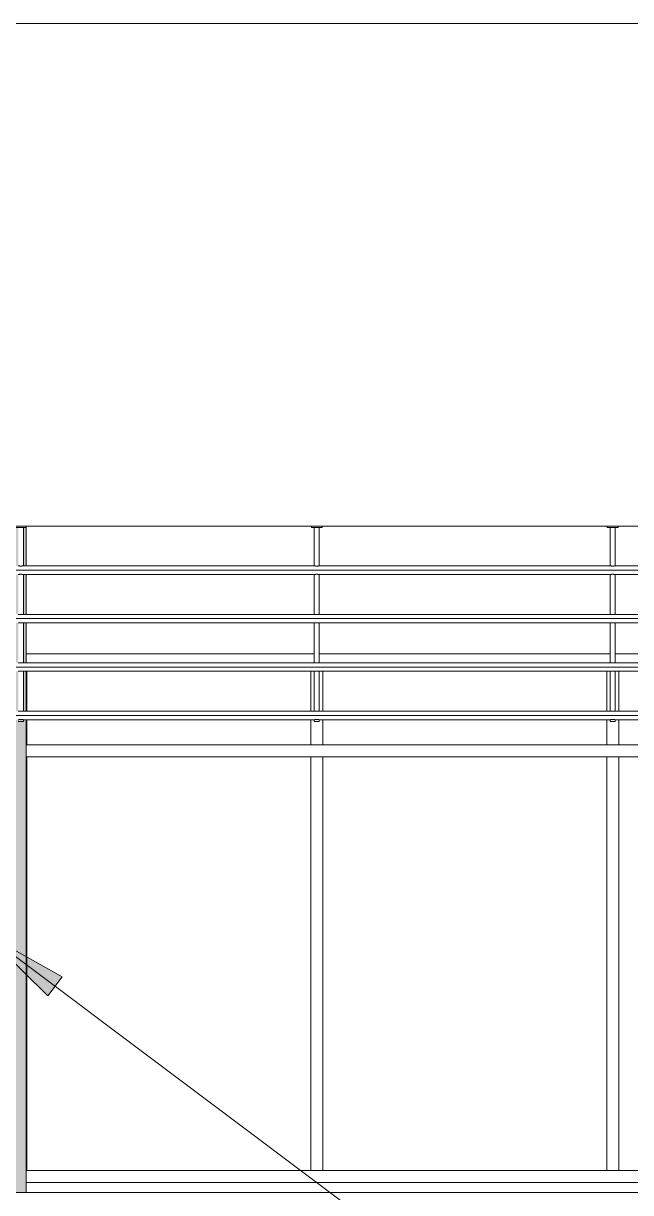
# Model space of a CAD drawing. Header units: metres. Extents: x -199 to 506, y -5 to 23.
# Drawn here: x 6.31 to 9.35, y 0 to 5.86 of the extents above; entities that cross this region are included whole.
import ezdxf

# ---------------------------------------------------------------- set-up
doc = ezdxf.new("R2010")
doc.units = ezdxf.units.M
for name, color, linetype, lineweight in [('06MUR', 8, 'Continuous', 9), ('06MUREXT', 92, 'Continuous', 9), ('26VENT', 144, 'Continuous', 5), ('29NOTAS-1', 10, 'Continuous', 5), ('46BANQ', 8, 'Continuous', 5), ('54ESTRUCTURA', 1, 'Continuous', 9), ('54ESTRUCTURA-1', 152, 'Continuous', 9), ('70LINEA', 1, 'Continuous', 13)]:
    doc.layers.add(name, color=color, linetype=linetype, lineweight=lineweight)

# ---------------------------------------------------------------- blocks, each defined once
blk = doc.blocks.new('Rectangular Mullion - 60x167-7717803-600rNorthElevEjeA Paint')
at = {"layer": '26VENT'}
for p, q in [((9.2624, 0.11), (10.8817, 0.11)), ((10.8817, 0.11), (10.8817, 0.05)), ((9.2624, 0.05), (10.8817, 0.05))]:
    blk.add_line(p, q, dxfattribs=at)
blk = doc.blocks.new('Rectangular Mullion - 60x167-7039290-600rNorthElevEjeA Paint')
at = {"layer": '26VENT'}
blk.add_line((6.3279, 2.1836), (6.3279, 0.11), dxfattribs=at)
blk = doc.blocks.new('Rectangular Mullion - 60x167-7039664-600rNorthElevEjeA Paint')
at = {"layer": '26VENT'}
for p, q in [((6.3279, 2.6127), (6.3279, 2.4115)), ((6.3279, 2.37), (6.3279, 2.2436))]:
    blk.add_line(p, q, dxfattribs=at)
blk = doc.blocks.new('Rectangular Mullion - 60x167-V2-600rNorthElevEjeA Paint')
at = {"layer": '26VENT'}
for p, q in [((3.3334, 0.11), (4.8157, 0.11)), ((3.3334, 0.05), (4.8157, 0.05))]:
    blk.add_line(p, q, dxfattribs=at)
blk = doc.blocks.new('Rectangular Mullion - 60x167-V8-600rNorthElevEjeA Paint')
at = {"layer": '26VENT'}
for p, q in [((6.3246, 0.11), (7.7802, 0.11)), ((6.3246, 0.05), (7.7802, 0.05))]:
    blk.add_line(p, q, dxfattribs=at)
blk = doc.blocks.new('Rectangular Mullion - 60x167-V3-600rNorthElevEjeA Paint')
at = {"layer": '26VENT'}
for p, q in [((4.8157, 2.2436), (3.3334, 2.2436)), ((4.8157, 2.1836), (3.3334, 2.1836))]:
    blk.add_line(p, q, dxfattribs=at)
blk = doc.blocks.new('Rectangular Mullion - 60x167-V9-600rNorthElevEjeA Paint')
at = {"layer": '26VENT'}
for p, q in [((7.7802, 2.2436), (6.3246, 2.2436)), ((7.7802, 2.1836), (6.3246, 2.1836))]:
    blk.add_line(p, q, dxfattribs=at)
blk = doc.blocks.new('Rectangular Mullion - 60x167-V4-600rNorthElevEjeA Paint')
at = {"layer": '26VENT'}
for p, q in [((4.7857, 2.1836), (4.8457, 2.1836)), ((4.7857, 2.1836), (4.7857, 0.11)), ((4.8457, 2.1836), (4.8457, 0.11)), ((4.8457, 0.11), (4.7857, 0.11))]:
    blk.add_line(p, q, dxfattribs=at)
blk = doc.blocks.new('Rectangular Mullion - 60x167-V10-600rNorthElevEjeA Paint')
at = {"layer": '26VENT'}
for p, q in [((7.7502, 2.6127), (7.7502, 2.4115)), ((7.8102, 2.6127), (7.8102, 2.4115)), ((7.7502, 2.37), (7.7502, 2.2436)), ((7.8102, 2.37), (7.8102, 2.2436)), ((7.8102, 2.2436), (7.7502, 2.2436))]:
    blk.add_line(p, q, dxfattribs=at)
blk = doc.blocks.new('Rectangular Mullion - 60x167-V11-600rNorthElevEjeA Paint')
at = {"layer": '26VENT'}
for p, q in [((9.2324, 2.6127), (9.2324, 2.4115)), ((9.2924, 2.6127), (9.2924, 2.4115)), ((9.2324, 2.37), (9.2324, 2.2436)), ((9.2924, 2.3701), (9.2924, 2.2436)), ((9.2924, 2.2436), (9.2324, 2.2436))]:
    blk.add_line(p, q, dxfattribs=at)
blk = doc.blocks.new('Rectangular Mullion - 60x167-7717809-600rNorthElevEjeA Paint')
at = {"layer": '26VENT'}
for p, q in [((10.7147, 2.2436), (9.2624, 2.2436)), ((10.7147, 2.2436), (10.7147, 2.1836)), ((10.7147, 2.1836), (9.2624, 2.1836))]:
    blk.add_line(p, q, dxfattribs=at)
blk = doc.blocks.new('Curtain Wall Curb-Concrete-01 - Curtain Wall Curb-Concrete-01-7040853-600rNorthElevEjeA Paint')
at = {"layer": '46BANQ'}
blk.add_line((6.3246, 0.05), (10.8817, 0.05), dxfattribs=at)
blk = doc.blocks.new('Solar Shade-Aluminium-01 - Solar Shade-Aluminium-01-7044055-600rNorthElevEjeA Paint')
at = {"layer": '06MUR'}
for p, q in [((6.3249, 3.332), (6.3249, 3.34)), ((7.7532, 3.34), (7.7532, 3.332)), ((7.8072, 3.332), (7.8072, 3.34)), ((9.2354, 3.34), (9.2354, 3.332)), ((9.2894, 3.332), (9.2894, 3.34)), ((6.3249, 3.332), (6.2709, 3.332)), ((6.3106, 3.14), (6.3106, 3.332)), ((7.8072, 3.332), (7.7532, 3.332)), ((7.7675, 3.332), (7.7675, 3.14)), ((7.7929, 3.14), (7.7929, 3.332)), ((9.2894, 3.332), (9.2354, 3.332)), ((9.2497, 3.332), (9.2497, 3.14)), ((9.2751, 3.14), (9.2751, 3.332)), ((0.339, 3.1187), (12.1952, 3.1187)), ((7.7675, 3.14), (6.3106, 3.14)), ((9.2497, 3.14), (7.7929, 3.14)), ((10.7855, 3.14), (9.2751, 3.14)), ((6.3106, 2.8974), (6.3106, 3.0974)), ((6.3106, 3.0974), (7.7675, 3.0974)), ((7.7675, 3.0974), (7.7675, 2.8974)), ((7.7929, 2.8974), (7.7929, 3.0974)), ((7.7929, 3.0974), (9.2497, 3.0974)), ((9.2497, 3.0974), (9.2497, 2.8974)), ((9.2751, 2.8974), (9.2751, 3.0974)), ((9.2751, 3.0974), (10.7855, 3.0974)), ((0.339, 2.876), (12.1952, 2.876)), ((7.7675, 2.8974), (6.3106, 2.8974)), ((9.2497, 2.8974), (7.7929, 2.8974)), ((10.7855, 2.8974), (9.2751, 2.8974)), ((6.3106, 2.6547), (6.3106, 2.8547)), ((6.3106, 2.8547), (7.7675, 2.8547)), ((7.7675, 2.8547), (7.7675, 2.6547)), ((7.7929, 2.6547), (7.7929, 2.8547)), ((7.7929, 2.8547), (9.2497, 2.8547)), ((9.2497, 2.8547), (9.2497, 2.6547)), ((9.2751, 2.6547), (9.2751, 2.8547)), ((9.2751, 2.8547), (10.7855, 2.8547)), ((7.7675, 2.6547), (6.3106, 2.6547)), ((9.2497, 2.6547), (7.7929, 2.6547)), ((10.7855, 2.6547), (9.2751, 2.6547)), ((0.339, 2.6334), (12.1952, 2.6334)), ((6.3106, 2.4121), (6.3106, 2.6121)), ((6.3106, 2.6121), (7.7675, 2.6121)), ((7.7675, 2.6121), (7.7675, 2.4121)), ((7.7929, 2.4121), (7.7929, 2.6121)), ((7.7929, 2.6121), (9.2497, 2.6121)), ((9.2497, 2.6121), (9.2497, 2.4121)), ((9.2751, 2.4121), (9.2751, 2.6121)), ((9.2751, 2.6121), (10.7855, 2.6121)), ((7.7675, 2.4121), (6.3106, 2.4121)), ((9.2497, 2.4121), (7.7929, 2.4121)), ((10.7855, 2.4121), (9.2751, 2.4121)), ((0.339, 2.3908), (12.1952, 2.3908)), ((6.3106, 2.36), (6.2852, 2.36)), ((6.2852, 2.36), (6.3106, 2.36)), ((6.3106, 2.36), (6.3106, 2.3695)), ((6.3106, 2.3695), (7.7675, 2.3695)), ((7.7675, 2.3695), (7.7675, 2.36)), ((7.7929, 2.36), (7.7675, 2.36)), ((7.7675, 2.36), (7.7929, 2.36)), ((7.7929, 2.36), (7.7929, 2.3695)), ((7.7929, 2.3695), (9.2497, 2.3695)), ((9.2497, 2.3695), (9.2497, 2.36)), ((9.2751, 2.36), (9.2497, 2.36)), ((9.2497, 2.36), (9.2751, 2.36)), ((9.2751, 2.36), (9.2751, 2.3695)), ((9.2751, 2.3695), (10.7855, 2.3695))]:
    blk.add_line(p, q, dxfattribs=at)
for points, knots in [([(6.2852, 3.14), (6.2852, 3.14), (6.2858, 3.1399), (6.2878, 3.1398), (6.2897, 3.1397), (6.292, 3.1395), (6.2942, 3.1395), (6.296, 3.1394), (6.2978, 3.1394), (6.3, 3.1394), (6.3023, 3.1395), (6.3043, 3.1396), (6.3061, 3.1397), (6.3077, 3.1398), (6.309, 3.1399), (6.3102, 3.14), (6.3106, 3.14), (6.3106, 3.14)], [-1, -1, -1, -1, -0.861111, -0.791667, -0.722222, -0.652778, -0.583333, -0.548611, -0.513889, -0.444444, -0.388889, -0.333333, -0.277778, -0.222222, -0.166667, -0.111111, 0, 0, 0, 0]), ([(7.7675, 3.14), (7.7675, 3.14), (7.7681, 3.1399), (7.77, 3.1398), (7.772, 3.1397), (7.7742, 3.1395), (7.7764, 3.1395), (7.7782, 3.1394), (7.7801, 3.1394), (7.7822, 3.1394), (7.7845, 3.1395), (7.7866, 3.1396), (7.7884, 3.1397), (7.79, 3.1398), (7.7912, 3.1399), (7.7925, 3.14), (7.7929, 3.14), (7.7929, 3.14)], [-1, -1, -1, -1, -0.861111, -0.791667, -0.722222, -0.652778, -0.583333, -0.548611, -0.513889, -0.444444, -0.388889, -0.333333, -0.277778, -0.222222, -0.166667, -0.111111, 0, 0, 0, 0]), ([(9.2497, 3.14), (9.2497, 3.14), (9.2503, 3.1399), (9.2523, 3.1398), (9.2542, 3.1397), (9.2565, 3.1395), (9.2587, 3.1395), (9.2605, 3.1394), (9.2623, 3.1394), (9.2645, 3.1394), (9.2668, 3.1395), (9.2688, 3.1396), (9.2706, 3.1397), (9.2722, 3.1398), (9.2735, 3.1399), (9.2747, 3.14), (9.2751, 3.14), (9.2751, 3.14)], [-1, -1, -1, -1, -0.861111, -0.791667, -0.722222, -0.652778, -0.583333, -0.548611, -0.513889, -0.444444, -0.388889, -0.333333, -0.277778, -0.222222, -0.166667, -0.111111, 0, 0, 0, 0]), ([(6.3106, 3.0974), (6.3106, 3.0974), (6.31, 3.0974), (6.3081, 3.0976), (6.3062, 3.0977), (6.3039, 3.0978), (6.3017, 3.0979), (6.2999, 3.0979), (6.298, 3.098), (6.2959, 3.0979), (6.2936, 3.0979), (6.2915, 3.0978), (6.2897, 3.0977), (6.2882, 3.0976), (6.2869, 3.0975), (6.2859, 3.0974), (6.2854, 3.0974), (6.2852, 3.0974), (6.2852, 3.0974)], [-1, -1, -1, -1, -0.861111, -0.791667, -0.722222, -0.652778, -0.583333, -0.548611, -0.513889, -0.444444, -0.388889, -0.333333, -0.277778, -0.222222, -0.166667, -0.111111, -0.055556, 0, 0, 0, 0]), ([(7.7929, 3.0974), (7.7929, 3.0974), (7.7923, 3.0974), (7.7903, 3.0976), (7.7884, 3.0977), (7.7861, 3.0978), (7.7839, 3.0979), (7.7821, 3.0979), (7.7803, 3.098), (7.7781, 3.0979), (7.7758, 3.0979), (7.7738, 3.0978), (7.772, 3.0977), (7.7704, 3.0976), (7.7691, 3.0975), (7.7682, 3.0974), (7.7676, 3.0974), (7.7675, 3.0974), (7.7675, 3.0974)], [-1, -1, -1, -1, -0.861111, -0.791667, -0.722222, -0.652778, -0.583333, -0.548611, -0.513889, -0.444444, -0.388889, -0.333333, -0.277778, -0.222222, -0.166667, -0.111111, -0.055556, 0, 0, 0, 0]), ([(9.2751, 3.0974), (9.2751, 3.0974), (9.2745, 3.0974), (9.2726, 3.0976), (9.2706, 3.0977), (9.2683, 3.0978), (9.2661, 3.0979), (9.2644, 3.0979), (9.2625, 3.098), (9.2604, 3.0979), (9.2581, 3.0979), (9.256, 3.0978), (9.2542, 3.0977), (9.2526, 3.0976), (9.2514, 3.0975), (9.2504, 3.0974), (9.2499, 3.0974), (9.2497, 3.0974), (9.2497, 3.0974)], [-1, -1, -1, -1, -0.861111, -0.791667, -0.722222, -0.652778, -0.583333, -0.548611, -0.513889, -0.444444, -0.388889, -0.333333, -0.277778, -0.222222, -0.166667, -0.111111, -0.055556, 0, 0, 0, 0]), ([(6.2852, 2.8974), (6.2852, 2.8974), (6.2858, 2.8973), (6.2878, 2.8972), (6.2897, 2.897), (6.292, 2.8969), (6.2942, 2.8968), (6.296, 2.8968), (6.2978, 2.8968), (6.3, 2.8968), (6.3023, 2.8968), (6.3043, 2.8969), (6.3061, 2.897), (6.3077, 2.8971), (6.309, 2.8972), (6.3102, 2.8973), (6.3106, 2.8974), (6.3106, 2.8974)], [-1, -1, -1, -1, -0.861111, -0.791667, -0.722222, -0.652778, -0.583333, -0.548611, -0.513889, -0.444444, -0.388889, -0.333333, -0.277778, -0.222222, -0.166667, -0.111111, 0, 0, 0, 0]), ([(7.7675, 2.8974), (7.7675, 2.8974), (7.7681, 2.8973), (7.77, 2.8972), (7.772, 2.897), (7.7742, 2.8969), (7.7764, 2.8968), (7.7782, 2.8968), (7.7801, 2.8968), (7.7822, 2.8968), (7.7845, 2.8968), (7.7866, 2.8969), (7.7884, 2.897), (7.79, 2.8971), (7.7912, 2.8972), (7.7925, 2.8973), (7.7929, 2.8974), (7.7929, 2.8974)], [-1, -1, -1, -1, -0.861111, -0.791667, -0.722222, -0.652778, -0.583333, -0.548611, -0.513889, -0.444444, -0.388889, -0.333333, -0.277778, -0.222222, -0.166667, -0.111111, 0, 0, 0, 0]), ([(9.2497, 2.8974), (9.2497, 2.8974), (9.2503, 2.8973), (9.2523, 2.8972), (9.2542, 2.897), (9.2565, 2.8969), (9.2587, 2.8968), (9.2605, 2.8968), (9.2623, 2.8968), (9.2645, 2.8968), (9.2668, 2.8968), (9.2688, 2.8969), (9.2706, 2.897), (9.2722, 2.8971), (9.2735, 2.8972), (9.2747, 2.8973), (9.2751, 2.8974), (9.2751, 2.8974)], [-1, -1, -1, -1, -0.861111, -0.791667, -0.722222, -0.652778, -0.583333, -0.548611, -0.513889, -0.444444, -0.388889, -0.333333, -0.277778, -0.222222, -0.166667, -0.111111, 0, 0, 0, 0]), ([(6.3106, 2.8547), (6.3106, 2.8547), (6.31, 2.8548), (6.3081, 2.8549), (6.3062, 2.8551), (6.3039, 2.8552), (6.3017, 2.8553), (6.2999, 2.8553), (6.298, 2.8553), (6.2959, 2.8553), (6.2936, 2.8552), (6.2915, 2.8552), (6.2897, 2.8551), (6.2882, 2.855), (6.2869, 2.8549), (6.2859, 2.8548), (6.2854, 2.8547), (6.2852, 2.8547), (6.2852, 2.8547)], [-1, -1, -1, -1, -0.861111, -0.791667, -0.722222, -0.652778, -0.583333, -0.548611, -0.513889, -0.444444, -0.388889, -0.333333, -0.277778, -0.222222, -0.166667, -0.111111, -0.055556, 0, 0, 0, 0]), ([(7.7929, 2.8547), (7.7929, 2.8547), (7.7923, 2.8548), (7.7903, 2.8549), (7.7884, 2.8551), (7.7861, 2.8552), (7.7839, 2.8553), (7.7821, 2.8553), (7.7803, 2.8553), (7.7781, 2.8553), (7.7758, 2.8552), (7.7738, 2.8552), (7.772, 2.8551), (7.7704, 2.855), (7.7691, 2.8549), (7.7682, 2.8548), (7.7676, 2.8547), (7.7675, 2.8547), (7.7675, 2.8547)], [-1, -1, -1, -1, -0.861111, -0.791667, -0.722222, -0.652778, -0.583333, -0.548611, -0.513889, -0.444444, -0.388889, -0.333333, -0.277778, -0.222222, -0.166667, -0.111111, -0.055556, 0, 0, 0, 0]), ([(9.2751, 2.8547), (9.2751, 2.8547), (9.2745, 2.8548), (9.2726, 2.8549), (9.2706, 2.8551), (9.2683, 2.8552), (9.2661, 2.8553), (9.2644, 2.8553), (9.2625, 2.8553), (9.2604, 2.8553), (9.2581, 2.8552), (9.256, 2.8552), (9.2542, 2.8551), (9.2526, 2.855), (9.2514, 2.8549), (9.2504, 2.8548), (9.2499, 2.8547), (9.2497, 2.8547), (9.2497, 2.8547)], [-1, -1, -1, -1, -0.861111, -0.791667, -0.722222, -0.652778, -0.583333, -0.548611, -0.513889, -0.444444, -0.388889, -0.333333, -0.277778, -0.222222, -0.166667, -0.111111, -0.055556, 0, 0, 0, 0]), ([(6.2852, 2.6547), (6.2852, 2.6547), (6.2858, 2.6547), (6.2878, 2.6545), (6.2897, 2.6544), (6.292, 2.6543), (6.2942, 2.6542), (6.296, 2.6542), (6.2978, 2.6541), (6.3, 2.6542), (6.3023, 2.6542), (6.3043, 2.6543), (6.3061, 2.6544), (6.3077, 2.6545), (6.309, 2.6546), (6.3102, 2.6547), (6.3106, 2.6547), (6.3106, 2.6547)], [-1, -1, -1, -1, -0.861111, -0.791667, -0.722222, -0.652778, -0.583333, -0.548611, -0.513889, -0.444444, -0.388889, -0.333333, -0.277778, -0.222222, -0.166667, -0.111111, 0, 0, 0, 0]), ([(7.7675, 2.6547), (7.7675, 2.6547), (7.7681, 2.6547), (7.77, 2.6545), (7.772, 2.6544), (7.7742, 2.6543), (7.7764, 2.6542), (7.7782, 2.6542), (7.7801, 2.6541), (7.7822, 2.6542), (7.7845, 2.6542), (7.7866, 2.6543), (7.7884, 2.6544), (7.79, 2.6545), (7.7912, 2.6546), (7.7925, 2.6547), (7.7929, 2.6547), (7.7929, 2.6547)], [-1, -1, -1, -1, -0.861111, -0.791667, -0.722222, -0.652778, -0.583333, -0.548611, -0.513889, -0.444444, -0.388889, -0.333333, -0.277778, -0.222222, -0.166667, -0.111111, 0, 0, 0, 0]), ([(9.2497, 2.6547), (9.2497, 2.6547), (9.2503, 2.6547), (9.2523, 2.6545), (9.2542, 2.6544), (9.2565, 2.6543), (9.2587, 2.6542), (9.2605, 2.6542), (9.2623, 2.6541), (9.2645, 2.6542), (9.2668, 2.6542), (9.2688, 2.6543), (9.2706, 2.6544), (9.2722, 2.6545), (9.2735, 2.6546), (9.2747, 2.6547), (9.2751, 2.6547), (9.2751, 2.6547)], [-1, -1, -1, -1, -0.861111, -0.791667, -0.722222, -0.652778, -0.583333, -0.548611, -0.513889, -0.444444, -0.388889, -0.333333, -0.277778, -0.222222, -0.166667, -0.111111, 0, 0, 0, 0]), ([(6.3106, 2.6121), (6.3106, 2.6121), (6.31, 2.6122), (6.3081, 2.6123), (6.3062, 2.6124), (6.3039, 2.6126), (6.3017, 2.6126), (6.2999, 2.6127), (6.298, 2.6127), (6.2959, 2.6127), (6.2936, 2.6126), (6.2915, 2.6125), (6.2897, 2.6124), (6.2882, 2.6123), (6.2869, 2.6122), (6.2859, 2.6122), (6.2854, 2.6121), (6.2852, 2.6121), (6.2852, 2.6121)], [-1, -1, -1, -1, -0.861111, -0.791667, -0.722222, -0.652778, -0.583333, -0.548611, -0.513889, -0.444444, -0.388889, -0.333333, -0.277778, -0.222222, -0.166667, -0.111111, -0.055556, 0, 0, 0, 0]), ([(7.7929, 2.6121), (7.7929, 2.6121), (7.7923, 2.6122), (7.7903, 2.6123), (7.7884, 2.6124), (7.7861, 2.6126), (7.7839, 2.6126), (7.7821, 2.6127), (7.7803, 2.6127), (7.7781, 2.6127), (7.7758, 2.6126), (7.7738, 2.6125), (7.772, 2.6124), (7.7704, 2.6123), (7.7691, 2.6122), (7.7682, 2.6122), (7.7676, 2.6121), (7.7675, 2.6121), (7.7675, 2.6121)], [-1, -1, -1, -1, -0.861111, -0.791667, -0.722222, -0.652778, -0.583333, -0.548611, -0.513889, -0.444444, -0.388889, -0.333333, -0.277778, -0.222222, -0.166667, -0.111111, -0.055556, 0, 0, 0, 0]), ([(9.2751, 2.6121), (9.2751, 2.6121), (9.2745, 2.6122), (9.2726, 2.6123), (9.2706, 2.6124), (9.2683, 2.6126), (9.2661, 2.6126), (9.2644, 2.6127), (9.2625, 2.6127), (9.2604, 2.6127), (9.2581, 2.6126), (9.256, 2.6125), (9.2542, 2.6124), (9.2526, 2.6123), (9.2514, 2.6122), (9.2504, 2.6122), (9.2499, 2.6121), (9.2497, 2.6121), (9.2497, 2.6121)], [-1, -1, -1, -1, -0.861111, -0.791667, -0.722222, -0.652778, -0.583333, -0.548611, -0.513889, -0.444444, -0.388889, -0.333333, -0.277778, -0.222222, -0.166667, -0.111111, -0.055556, 0, 0, 0, 0]), ([(6.2852, 2.4121), (6.2852, 2.4121), (6.2858, 2.412), (6.2878, 2.4119), (6.2897, 2.4118), (6.292, 2.4116), (6.2942, 2.4116), (6.296, 2.4115), (6.2978, 2.4115), (6.3, 2.4115), (6.3023, 2.4116), (6.3043, 2.4117), (6.3061, 2.4118), (6.3077, 2.4119), (6.309, 2.412), (6.3102, 2.4121), (6.3106, 2.4121), (6.3106, 2.4121)], [-1, -1, -1, -1, -0.861111, -0.791667, -0.722222, -0.652778, -0.583333, -0.548611, -0.513889, -0.444444, -0.388889, -0.333333, -0.277778, -0.222222, -0.166667, -0.111111, 0, 0, 0, 0]), ([(7.7675, 2.4121), (7.7675, 2.4121), (7.7681, 2.412), (7.77, 2.4119), (7.772, 2.4118), (7.7742, 2.4116), (7.7764, 2.4116), (7.7782, 2.4115), (7.7801, 2.4115), (7.7822, 2.4115), (7.7845, 2.4116), (7.7866, 2.4117), (7.7884, 2.4118), (7.79, 2.4119), (7.7912, 2.412), (7.7925, 2.4121), (7.7929, 2.4121), (7.7929, 2.4121)], [-1, -1, -1, -1, -0.861111, -0.791667, -0.722222, -0.652778, -0.583333, -0.548611, -0.513889, -0.444444, -0.388889, -0.333333, -0.277778, -0.222222, -0.166667, -0.111111, 0, 0, 0, 0]), ([(9.2497, 2.4121), (9.2497, 2.4121), (9.2503, 2.412), (9.2523, 2.4119), (9.2542, 2.4118), (9.2565, 2.4116), (9.2587, 2.4116), (9.2605, 2.4115), (9.2623, 2.4115), (9.2645, 2.4115), (9.2668, 2.4116), (9.2688, 2.4117), (9.2706, 2.4118), (9.2722, 2.4119), (9.2735, 2.412), (9.2747, 2.4121), (9.2751, 2.4121), (9.2751, 2.4121)], [-1, -1, -1, -1, -0.861111, -0.791667, -0.722222, -0.652778, -0.583333, -0.548611, -0.513889, -0.444444, -0.388889, -0.333333, -0.277778, -0.222222, -0.166667, -0.111111, 0, 0, 0, 0]), ([(6.3106, 2.3695), (6.3106, 2.3695), (6.31, 2.3695), (6.3081, 2.3697), (6.3062, 2.3698), (6.3039, 2.3699), (6.3017, 2.37), (6.2999, 2.37), (6.298, 2.37), (6.2959, 2.37), (6.2936, 2.37), (6.2915, 2.3699), (6.2897, 2.3698), (6.2882, 2.3697), (6.2869, 2.3696), (6.2859, 2.3695), (6.2854, 2.3695), (6.2852, 2.3695), (6.2852, 2.3695)], [-1, -1, -1, -1, -0.861111, -0.791667, -0.722222, -0.652778, -0.583333, -0.548611, -0.513889, -0.444444, -0.388889, -0.333333, -0.277778, -0.222222, -0.166667, -0.111111, -0.055556, 0, 0, 0, 0]), ([(7.7929, 2.3695), (7.7929, 2.3695), (7.7923, 2.3695), (7.7903, 2.3697), (7.7884, 2.3698), (7.7861, 2.3699), (7.7839, 2.37), (7.7821, 2.37), (7.7803, 2.37), (7.7781, 2.37), (7.7758, 2.37), (7.7738, 2.3699), (7.772, 2.3698), (7.7704, 2.3697), (7.7691, 2.3696), (7.7682, 2.3695), (7.7676, 2.3695), (7.7675, 2.3695), (7.7675, 2.3695)], [-1, -1, -1, -1, -0.861111, -0.791667, -0.722222, -0.652778, -0.583333, -0.548611, -0.513889, -0.444444, -0.388889, -0.333333, -0.277778, -0.222222, -0.166667, -0.111111, -0.055556, 0, 0, 0, 0]), ([(7.778, 2.37), (7.7781, 2.37), (7.7786, 2.37), (7.7801, 2.37), (7.7815, 2.37), (7.7824, 2.37)], [-0.5555556, -0.5555556, -0.5555556, -0.5555556, -0.5486111, -0.5138889, -0.4444444, -0.4444444, -0.4444444, -0.4444444]), ([(9.2751, 2.3695), (9.2751, 2.3695), (9.2745, 2.3695), (9.2726, 2.3697), (9.2706, 2.3698), (9.2683, 2.3699), (9.2661, 2.37), (9.2644, 2.37), (9.2625, 2.37), (9.2604, 2.37), (9.2581, 2.37), (9.256, 2.3699), (9.2542, 2.3698), (9.2526, 2.3697), (9.2514, 2.3696), (9.2504, 2.3695), (9.2499, 2.3695), (9.2497, 2.3695), (9.2497, 2.3695)], [-1, -1, -1, -1, -0.861111, -0.791667, -0.722222, -0.652778, -0.583333, -0.548611, -0.513889, -0.444444, -0.388889, -0.333333, -0.277778, -0.222222, -0.166667, -0.111111, -0.055556, 0, 0, 0, 0]), ([(9.2602, 2.37), (9.2603, 2.37), (9.2608, 2.37), (9.2623, 2.37), (9.2637, 2.37), (9.2646, 2.37)], [-0.5555556, -0.5555556, -0.5555556, -0.5555556, -0.5486111, -0.5138889, -0.4444444, -0.4444444, -0.4444444, -0.4444444])]:
    blk.add_open_spline(points, degree=3, knots=knots, dxfattribs=at)

msp = doc.modelspace()

# ---------------------------------------------------------------- hatches: boundary and pattern name
at = {"layer": '29NOTAS-1'}
msp.add_hatch(color=256, dxfattribs=at).paths.add_polyline_path([(6.1089, 1.3041), (6.4334, 0.9867), (6.5045, 1.0815)])
at = {"layer": '54ESTRUCTURA-1'}
h = msp.add_hatch(color=256, dxfattribs=at)
h.paths.add_polyline_path([(6.096, 0), (6.3246, 0), (6.3234, 2.3695), (6.096, 2.3695), (6.096, 0.06)])
h.paths.add_polyline_path([(6.2747, 2.4121), (6.2852, 2.4121), (6.2852, 2.6121), (6.096, 2.6121), (6.096, 2.4121), (6.2679, 2.4121)])
h.paths.add_polyline_path([(6.3152, 2.4121), (6.3246, 2.4121), (6.3233, 2.6121), (6.3106, 2.6121), (6.3107, 2.4121)])
h.paths.add_polyline_path([(6.3189, 2.6547), (6.3246, 2.6547), (6.3231, 2.8547), (6.3106, 2.8547), (6.3107, 2.6547), (6.3148, 2.6547)])
h.paths.add_polyline_path([(6.096, 2.6547), (6.2852, 2.6547), (6.2852, 2.8547), (6.096, 2.8547), (6.096, 2.7)])
h.paths.add_polyline_path([(6.2652, 2.8974), (6.2852, 2.8974), (6.2852, 3.0974), (6.096, 3.0974), (6.096, 2.8974), (6.2385, 2.8974)])
h.paths.add_polyline_path([(6.3107, 2.8974), (6.3246, 2.8974), (6.323, 3.0974), (6.3106, 3.0974), (6.3106, 2.8974)])
h.paths.add_polyline_path([(6.2747, 3.14), (6.2852, 3.14), (6.2852, 3.332), (6.2709, 3.332), (6.2709, 3.34), (6.096, 3.34), (6.096, 3.14), (6.2645, 3.14)])
h.paths.add_polyline_path([(6.3106, 3.14), (6.3246, 3.14), (6.3229, 3.332), (6.3106, 3.332), (6.3106, 3.2796)])

# ---------------------------------------------------------------- linework, layer by layer
at = {"layer": '06MUREXT'}
for p, q in [((0.339, 3.34), (12.192, 3.34)), ((6.3246, 2.7), (7.7682, 2.7)), ((7.7916, 2.7), (9.2505, 2.7)), ((9.2738, 2.7), (10.7862, 2.7))]:
    msp.add_line(p, q, dxfattribs=at)
at = {"layer": '29NOTAS-1'}
for p, q in [((6.1089, 1.3041), (6.4334, 0.9867)), ((6.5045, 1.0815), (6.1089, 1.3041)), ((6.1089, 1.3041), (14.1068, -4.692)), ((6.4334, 0.9867), (6.5045, 1.0815))]:
    msp.add_line(p, q, dxfattribs=at)
at = {"layer": '46BANQ'}
msp.add_line((2.169, 0), (12.192, 0), dxfattribs=at)
at = {"layer": '54ESTRUCTURA'}
for p, q in [((6.3246, 3.1394), (6.3246, 3.332)), ((6.3246, 2.8968), (6.3246, 3.0979)), ((6.3246, 2.6542), (6.3246, 2.8553)), ((6.3246, 2.4115), (6.3246, 2.6127)), ((6.3246, 0), (6.3246, 2.37))]:
    msp.add_line(p, q, dxfattribs=at)
at = {"layer": '70LINEA'}
for p, q in [((6.1177, 5.8583), (12.192, 5.8583)), ((6.1177, 3.34), (12.192, 3.34))]:
    msp.add_line(p, q, dxfattribs=at)

# ---------------------------------------------------------------- block references
at = {"layer": '06MUR'}
msp.add_blockref('Solar Shade-Aluminium-01 - Solar Shade-Aluminium-01-7044055-600rNorthElevEjeA Paint', (0, 0), dxfattribs=at)
at = {"layer": '26VENT'}
for name, p in [('Rectangular Mullion - 60x167-7039664-600rNorthElevEjeA Paint', (0, 0)), ('Rectangular Mullion - 60x167-V10-600rNorthElevEjeA Paint', (0, 0)), ('Rectangular Mullion - 60x167-V11-600rNorthElevEjeA Paint', (0, 0)), ('Rectangular Mullion - 60x167-V9-600rNorthElevEjeA Paint', (0, 0)), ('Rectangular Mullion - 60x167-V3-600rNorthElevEjeA Paint', (4.4467, 0)), ('Rectangular Mullion - 60x167-7717809-600rNorthElevEjeA Paint', (0, 0)), ('Rectangular Mullion - 60x167-7039290-600rNorthElevEjeA Paint', (0, 0)), ('Rectangular Mullion - 60x167-V4-600rNorthElevEjeA Paint', (2.9645, 0)), ('Rectangular Mullion - 60x167-V4-600rNorthElevEjeA Paint', (4.4467, 0)), ('Rectangular Mullion - 60x167-V8-600rNorthElevEjeA Paint', (0, 0)), ('Rectangular Mullion - 60x167-V2-600rNorthElevEjeA Paint', (4.4467, 0)), ('Rectangular Mullion - 60x167-7717803-600rNorthElevEjeA Paint', (0, 0))]:
    msp.add_blockref(name, p, dxfattribs=at)
at = {"layer": '46BANQ'}
msp.add_blockref('Curtain Wall Curb-Concrete-01 - Curtain Wall Curb-Concrete-01-7040853-600rNorthElevEjeA Paint', (0, 0), dxfattribs=at)

doc.saveas('drawing.dxf')
